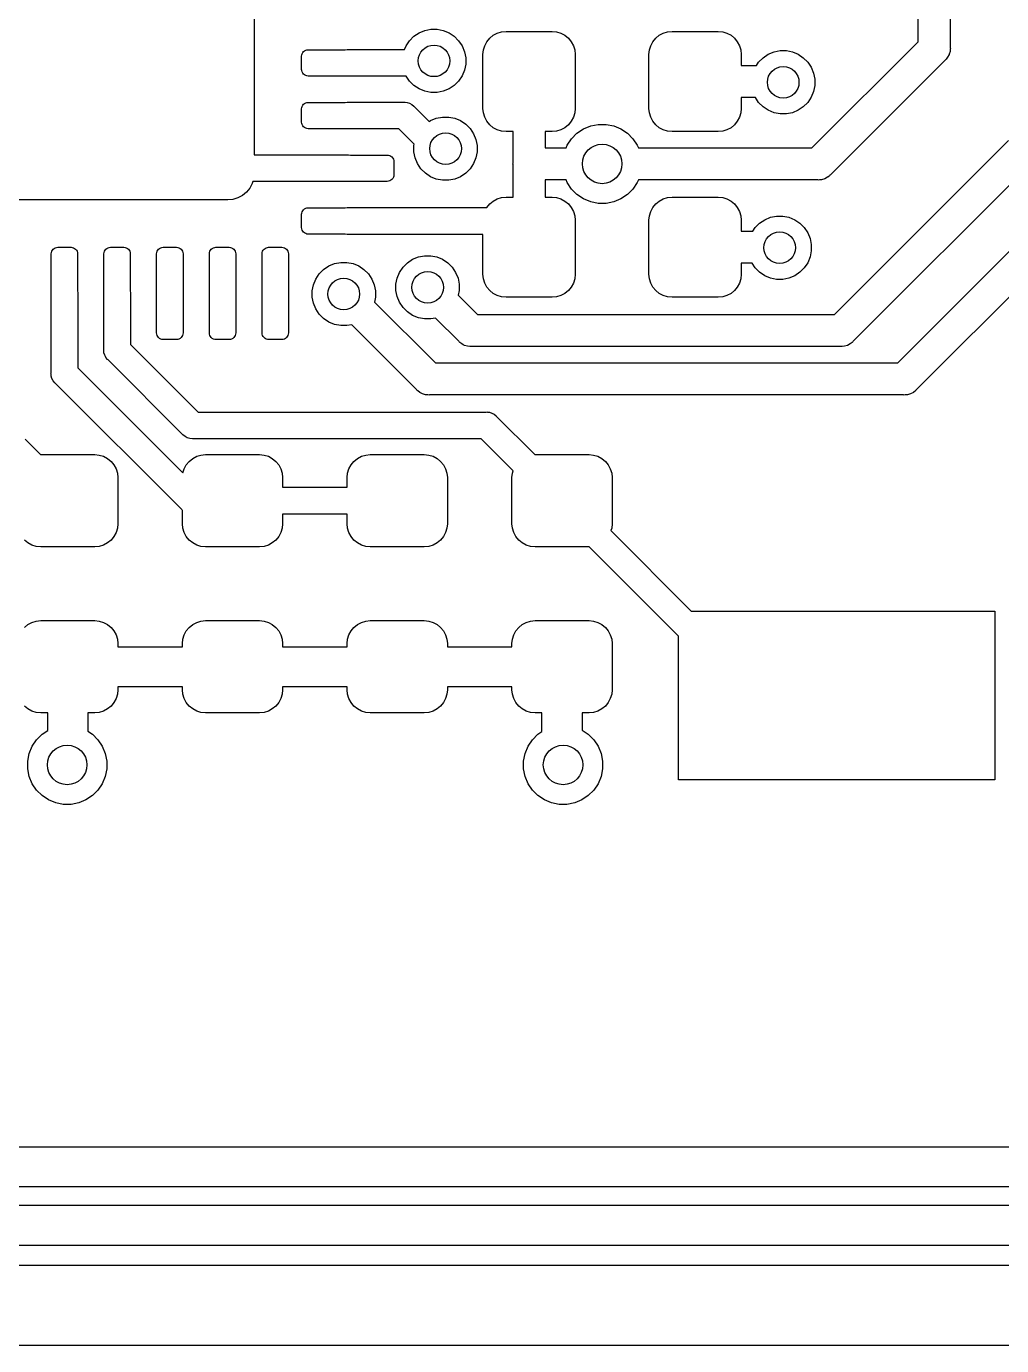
# Model space of a CAD drawing. Extents: x -66 to 211, y -177 to 13.
# Drawn here: x 95.83 to 105.08, y -130.33 to -117.81 of the extents above; entities that cross this region are included whole.
import ezdxf

# ---------------------------------------------------------------- set-up
doc = ezdxf.new("R2010")
doc.units = 0
doc.layers.add('BLACK', color=7, linetype='CONTINUOUS')

msp = doc.modelspace()

# ---------------------------------------------------------------- linework, layer by layer
at = {"layer": 'BLACK', "linetype": 'CONTINUOUS'}
for p, q in [((104.287, -117.956), (104.287, -114.086)), ((104.592, -114.086), (104.592, -118.011)), ((97.9887, -116.607), (97.9887, -119.03)), ((99.5038, -117.905), (99.5529, -117.873)), ((99.5529, -117.873), (99.6075, -117.85)), ((99.6075, -117.85), (99.6655, -117.838)), ((99.6655, -117.838), (99.7245, -117.838)), ((99.7245, -117.838), (99.7825, -117.85)), ((99.7825, -117.85), (99.8371, -117.873)), ((99.8371, -117.873), (99.8862, -117.905)), ((100.223, -117.923), (100.256, -117.895)), ((100.256, -117.895), (100.294, -117.875)), ((100.294, -117.875), (100.335, -117.863)), ((100.335, -117.863), (100.378, -117.859)), ((100.378, -117.859), (100.815, -117.859)), ((100.815, -117.859), (100.858, -117.863)), ((100.858, -117.863), (100.899, -117.875)), ((100.899, -117.875), (100.937, -117.895)), ((100.937, -117.895), (100.97, -117.923)), ((101.798, -117.923), (101.831, -117.895)), ((101.831, -117.895), (101.869, -117.875)), ((101.869, -117.875), (101.91, -117.863)), ((101.91, -117.863), (101.953, -117.859)), ((101.953, -117.859), (102.39, -117.859)), ((102.39, -117.859), (102.433, -117.863)), ((102.433, -117.863), (102.474, -117.875)), ((102.474, -117.875), (102.512, -117.895)), ((102.512, -117.895), (102.545, -117.923)), ((99.4153, -118.03), (99.4291, -117.996)), ((99.4291, -117.996), (99.462, -117.947)), ((99.462, -117.947), (99.5038, -117.905)), ((99.8862, -117.905), (99.928, -117.947)), ((99.928, -117.947), (99.9609, -117.996)), ((99.9609, -117.996), (99.9835, -118.051)), ((100.163, -118.035), (100.176, -117.994)), ((100.176, -117.994), (100.196, -117.956)), ((100.196, -117.956), (100.223, -117.923)), ((100.97, -117.923), (100.997, -117.956)), ((100.997, -117.956), (101.017, -117.994)), ((101.017, -117.994), (101.03, -118.035)), ((101.738, -118.035), (101.751, -117.994)), ((101.751, -117.994), (101.771, -117.956)), ((101.771, -117.956), (101.798, -117.923)), ((102.545, -117.923), (102.572, -117.956)), ((102.572, -117.956), (102.592, -117.994)), ((102.592, -117.994), (102.605, -118.035)), ((103.279, -118.963), (104.287, -117.956)), ((104.592, -118.011), (104.593, -118.019)), ((104.593, -118.019), (104.592, -118.026)), ((98.4387, -118.094), (98.4399, -118.082)), ((98.4387, -118.219), (98.4387, -118.094)), ((98.4399, -118.082), (98.4435, -118.07)), ((98.4435, -118.07), (98.4493, -118.06)), ((98.4493, -118.06), (98.457, -118.05)), ((98.457, -118.05), (98.4665, -118.042)), ((98.4665, -118.042), (98.4773, -118.037)), ((98.4773, -118.037), (98.489, -118.033)), ((98.489, -118.033), (98.5012, -118.032)), ((98.5012, -118.032), (98.8508, -118.032)), ((98.8508, -118.032), (98.8513, -118.032)), ((98.8513, -118.032), (98.87, -118.03)), ((98.87, -118.03), (99.4153, -118.03)), ((99.9835, -118.051), (99.995, -118.109)), ((99.995, -118.109), (99.995, -118.168)), ((100.159, -118.077), (100.163, -118.035)), ((100.159, -118.59), (100.159, -118.077)), ((101.03, -118.035), (101.034, -118.077)), ((101.034, -118.077), (101.034, -118.59)), ((101.734, -118.077), (101.738, -118.035)), ((101.734, -118.59), (101.734, -118.077)), ((102.605, -118.035), (102.609, -118.077)), ((102.609, -118.077), (102.609, -118.181)), ((102.753, -118.181), (102.774, -118.15)), ((102.774, -118.15), (102.816, -118.108)), ((102.816, -118.108), (102.865, -118.075)), ((102.865, -118.075), (102.92, -118.053)), ((102.92, -118.053), (102.978, -118.041)), ((102.978, -118.041), (103.037, -118.041)), ((103.037, -118.041), (103.095, -118.053)), ((103.095, -118.053), (103.149, -118.075)), ((103.149, -118.075), (103.198, -118.108)), ((103.198, -118.108), (103.24, -118.15)), ((103.24, -118.15), (103.273, -118.199)), ((104.542, -118.132), (103.455, -119.218)), ((104.548, -118.127), (104.542, -118.132)), ((104.553, -118.121), (104.548, -118.127)), ((104.567, -118.104), (104.553, -118.121)), ((104.553, -118.121), (104.553, -118.121)), ((104.581, -118.077), (104.567, -118.104)), ((104.582, -118.074), (104.581, -118.077)), ((104.59, -118.049), (104.582, -118.074)), ((104.592, -118.026), (104.59, -118.049)), ((104.592, -118.026), (104.592, -118.026)), ((98.4399, -118.231), (98.4387, -118.219)), ((98.4435, -118.243), (98.4399, -118.231)), ((98.4493, -118.254), (98.4435, -118.243)), ((98.457, -118.263), (98.4493, -118.254)), ((98.4665, -118.271), (98.457, -118.263)), ((98.4773, -118.277), (98.4665, -118.271)), ((99.9835, -118.226), (99.9609, -118.28)), ((99.995, -118.168), (99.9835, -118.226)), ((102.609, -118.181), (102.753, -118.181)), ((103.273, -118.199), (103.296, -118.254)), ((103.296, -118.254), (103.307, -118.312)), ((98.489, -118.281), (98.4773, -118.277)), ((98.5012, -118.282), (98.489, -118.281)), ((98.8508, -118.282), (98.5012, -118.282)), ((98.8513, -118.282), (98.8508, -118.282)), ((98.87, -118.284), (98.8513, -118.282)), ((99.4314, -118.284), (98.87, -118.284)), ((99.462, -118.33), (99.4314, -118.284)), ((99.5038, -118.371), (99.462, -118.33)), ((99.5529, -118.404), (99.5038, -118.371)), ((99.8862, -118.371), (99.8371, -118.404)), ((99.928, -118.33), (99.8862, -118.371)), ((99.9609, -118.28), (99.928, -118.33)), ((103.307, -118.371), (103.296, -118.429)), ((103.307, -118.312), (103.307, -118.371)), ((99.6075, -118.427), (99.5529, -118.404)), ((99.6655, -118.438), (99.6075, -118.427)), ((99.7245, -118.438), (99.6655, -118.438)), ((99.7825, -118.427), (99.7245, -118.438)), ((99.8371, -118.404), (99.7825, -118.427)), ((102.743, -118.486), (102.609, -118.486)), ((102.609, -118.486), (102.609, -118.59)), ((102.774, -118.532), (102.743, -118.486)), ((103.273, -118.483), (103.24, -118.532)), ((103.296, -118.429), (103.273, -118.483)), ((98.4387, -118.594), (98.4399, -118.582)), ((98.4387, -118.719), (98.4387, -118.594)), ((98.4399, -118.582), (98.4435, -118.57)), ((98.4435, -118.57), (98.4493, -118.56)), ((98.4493, -118.56), (98.457, -118.55)), ((98.457, -118.55), (98.4665, -118.542)), ((98.4665, -118.542), (98.4773, -118.537)), ((98.4773, -118.537), (98.489, -118.533)), ((98.489, -118.533), (98.5012, -118.532)), ((98.5012, -118.532), (98.8508, -118.532)), ((98.8508, -118.532), (98.8513, -118.532)), ((98.8513, -118.532), (98.87, -118.53)), ((98.87, -118.53), (99.4075, -118.53)), ((99.4075, -118.53), (99.4137, -118.529)), ((99.4137, -118.529), (99.42, -118.53)), ((99.42, -118.53), (99.4386, -118.532)), ((99.4386, -118.532), (99.4626, -118.539)), ((99.4626, -118.539), (99.4846, -118.551)), ((99.4846, -118.551), (99.504, -118.567)), ((99.504, -118.567), (99.5079, -118.571)), ((99.5079, -118.571), (99.6499, -118.713)), ((100.163, -118.632), (100.159, -118.59)), ((100.176, -118.673), (100.163, -118.632)), ((101.03, -118.632), (101.017, -118.673)), ((101.034, -118.59), (101.03, -118.632)), ((101.738, -118.632), (101.734, -118.59)), ((101.751, -118.673), (101.738, -118.632)), ((102.605, -118.632), (102.592, -118.673)), ((102.609, -118.59), (102.605, -118.632)), ((102.816, -118.574), (102.774, -118.532)), ((102.865, -118.607), (102.816, -118.574)), ((102.92, -118.63), (102.865, -118.607)), ((102.978, -118.641), (102.92, -118.63)), ((103.037, -118.641), (102.978, -118.641)), ((103.095, -118.63), (103.037, -118.641)), ((103.149, -118.607), (103.095, -118.63)), ((103.198, -118.574), (103.149, -118.607)), ((103.24, -118.532), (103.198, -118.574)), ((98.4399, -118.731), (98.4387, -118.719)), ((98.4435, -118.743), (98.4399, -118.731)), ((98.4493, -118.754), (98.4435, -118.743)), ((98.457, -118.763), (98.4493, -118.754)), ((98.4665, -118.771), (98.457, -118.763)), ((98.4773, -118.777), (98.4665, -118.771)), ((99.6499, -118.713), (99.6621, -118.705)), ((99.6621, -118.705), (99.7167, -118.683)), ((99.7167, -118.683), (99.7747, -118.671)), ((99.7747, -118.671), (99.8338, -118.671)), ((99.8338, -118.671), (99.8917, -118.683)), ((99.8917, -118.683), (99.9463, -118.705)), ((99.9463, -118.705), (99.9955, -118.738)), ((99.9955, -118.738), (100.037, -118.78)), ((100.196, -118.711), (100.176, -118.673)), ((100.223, -118.744), (100.196, -118.711)), ((100.256, -118.772), (100.223, -118.744)), ((100.294, -118.792), (100.256, -118.772)), ((100.937, -118.772), (100.899, -118.792)), ((100.97, -118.744), (100.937, -118.772)), ((100.997, -118.711), (100.97, -118.744)), ((101.017, -118.673), (100.997, -118.711)), ((101.112, -118.784), (101.181, -118.755)), ((101.181, -118.755), (101.253, -118.741)), ((101.253, -118.741), (101.327, -118.741)), ((101.327, -118.741), (101.4, -118.755)), ((101.4, -118.755), (101.468, -118.784)), ((101.771, -118.711), (101.751, -118.673)), ((101.798, -118.744), (101.771, -118.711)), ((101.831, -118.772), (101.798, -118.744)), ((101.869, -118.792), (101.831, -118.772)), ((102.512, -118.772), (102.474, -118.792)), ((102.545, -118.744), (102.512, -118.772)), ((102.572, -118.711), (102.545, -118.744)), ((102.592, -118.673), (102.572, -118.711)), ((98.489, -118.781), (98.4773, -118.777)), ((98.5012, -118.782), (98.489, -118.781)), ((98.8508, -118.782), (98.5012, -118.782)), ((98.8513, -118.782), (98.8508, -118.782)), ((98.87, -118.784), (98.8513, -118.782)), ((99.3611, -118.784), (98.87, -118.784)), ((99.5066, -118.929), (99.3611, -118.784)), ((100.037, -118.78), (100.07, -118.829)), ((100.07, -118.829), (100.093, -118.884)), ((100.093, -118.884), (100.104, -118.942)), ((100.335, -118.804), (100.294, -118.792)), ((100.378, -118.809), (100.335, -118.804)), ((100.444, -118.809), (100.378, -118.809)), ((100.444, -119.108), (100.444, -118.809)), ((100.815, -118.809), (100.749, -118.809)), ((100.749, -118.809), (100.749, -118.963)), ((100.858, -118.804), (100.815, -118.809)), ((100.899, -118.792), (100.858, -118.804)), ((100.958, -118.938), (100.999, -118.877)), ((100.999, -118.877), (101.051, -118.825)), ((101.051, -118.825), (101.112, -118.784)), ((101.468, -118.784), (101.529, -118.825)), ((101.529, -118.825), (101.581, -118.877)), ((101.581, -118.877), (101.622, -118.938)), ((101.91, -118.804), (101.869, -118.792)), ((101.953, -118.809), (101.91, -118.804)), ((102.39, -118.809), (101.953, -118.809)), ((102.433, -118.804), (102.39, -118.809)), ((102.474, -118.792), (102.433, -118.804)), ((103.495, -120.543), (105.143, -118.895)), ((99.5042, -118.942), (99.5066, -118.929)), ((99.5042, -119.001), (99.5042, -118.942)), ((99.5157, -119.059), (99.5042, -119.001)), ((100.104, -119.001), (100.093, -119.059)), ((100.104, -118.942), (100.104, -119.001)), ((100.749, -118.963), (100.947, -118.963)), ((100.947, -118.963), (100.958, -118.938)), ((101.622, -118.938), (101.633, -118.963)), ((101.633, -118.963), (103.279, -118.963)), ((97.9887, -119.03), (98.8825, -119.03)), ((98.8825, -119.03), (98.9011, -119.032)), ((98.9011, -119.032), (98.9016, -119.032)), ((98.9016, -119.032), (99.2512, -119.032)), ((99.2512, -119.032), (99.2634, -119.033)), ((99.2634, -119.033), (99.2751, -119.037)), ((99.2751, -119.037), (99.2859, -119.042)), ((99.2859, -119.042), (99.2954, -119.05)), ((99.2954, -119.05), (99.3032, -119.06)), ((99.3032, -119.06), (99.309, -119.07)), ((99.309, -119.07), (99.3125, -119.082)), ((99.3125, -119.082), (99.3137, -119.094)), ((99.3137, -119.094), (99.3137, -119.219)), ((99.5384, -119.113), (99.5157, -119.059)), ((99.5712, -119.162), (99.5384, -119.113)), ((100.07, -119.113), (100.037, -119.162)), ((100.093, -119.059), (100.07, -119.113)), ((100.443, -119.116), (100.444, -119.108)), ((100.444, -119.123), (100.443, -119.116)), ((100.444, -119.431), (100.444, -119.123)), ((105.398, -119.071), (103.671, -120.798)), ((99.2751, -119.277), (99.2634, -119.281)), ((99.2859, -119.271), (99.2751, -119.277)), ((99.2954, -119.263), (99.2859, -119.271)), ((99.3032, -119.254), (99.2954, -119.263)), ((99.309, -119.243), (99.3032, -119.254)), ((99.3125, -119.231), (99.309, -119.243)), ((99.3137, -119.219), (99.3125, -119.231)), ((99.613, -119.204), (99.5712, -119.162)), ((99.6621, -119.237), (99.613, -119.204)), ((99.7167, -119.26), (99.6621, -119.237)), ((99.7747, -119.271), (99.7167, -119.26)), ((99.8338, -119.271), (99.7747, -119.271)), ((99.8917, -119.26), (99.8338, -119.271)), ((99.9463, -119.237), (99.8917, -119.26)), ((99.9955, -119.204), (99.9463, -119.237)), ((100.037, -119.162), (99.9955, -119.204)), ((100.947, -119.268), (100.749, -119.268)), ((100.749, -119.268), (100.749, -119.431)), ((100.958, -119.293), (100.947, -119.268)), ((101.633, -119.268), (101.622, -119.293)), ((103.335, -119.268), (101.633, -119.268)), ((103.342, -119.269), (103.335, -119.268)), ((103.35, -119.268), (103.342, -119.269)), ((103.372, -119.266), (103.35, -119.268)), ((103.35, -119.268), (103.35, -119.268)), ((103.401, -119.257), (103.372, -119.266)), ((103.428, -119.243), (103.401, -119.257)), ((103.429, -119.242), (103.428, -119.243)), ((103.445, -119.229), (103.429, -119.242)), ((103.451, -119.224), (103.445, -119.229)), ((103.445, -119.229), (103.445, -119.229)), ((103.455, -119.218), (103.451, -119.224)), ((104.093, -121.003), (105.82, -119.276)), ((97.9155, -119.384), (97.8776, -119.415)), ((97.9466, -119.346), (97.9155, -119.384)), ((97.9697, -119.302), (97.9466, -119.346)), ((97.9754, -119.284), (97.9697, -119.302)), ((98.8825, -119.284), (97.9754, -119.284)), ((98.9011, -119.282), (98.8825, -119.284)), ((98.9016, -119.282), (98.9011, -119.282)), ((99.2512, -119.282), (98.9016, -119.282)), ((99.2634, -119.281), (99.2512, -119.282)), ((100.999, -119.355), (100.958, -119.293)), ((101.051, -119.407), (100.999, -119.355)), ((101.581, -119.355), (101.529, -119.407)), ((101.622, -119.293), (101.581, -119.355)), ((97.7387, -119.457), (95.1387, -119.457)), ((97.7875, -119.452), (97.7387, -119.457)), ((97.8344, -119.438), (97.7875, -119.452)), ((97.8776, -119.415), (97.8344, -119.438)), ((100.196, -119.528), (100.223, -119.495)), ((100.223, -119.495), (100.256, -119.468)), ((100.256, -119.468), (100.294, -119.447)), ((100.294, -119.447), (100.335, -119.435)), ((100.335, -119.435), (100.378, -119.431)), ((100.378, -119.431), (100.444, -119.431)), ((100.749, -119.431), (100.815, -119.431)), ((100.815, -119.431), (100.858, -119.435)), ((100.858, -119.435), (100.899, -119.447)), ((100.899, -119.447), (100.937, -119.468)), ((100.937, -119.468), (100.97, -119.495)), ((100.97, -119.495), (100.997, -119.528)), ((101.112, -119.448), (101.051, -119.407)), ((101.181, -119.476), (101.112, -119.448)), ((101.253, -119.491), (101.181, -119.476)), ((101.327, -119.491), (101.253, -119.491)), ((101.4, -119.476), (101.327, -119.491)), ((101.468, -119.448), (101.4, -119.476)), ((101.529, -119.407), (101.468, -119.448)), ((101.771, -119.528), (101.798, -119.495)), ((101.798, -119.495), (101.831, -119.468)), ((101.831, -119.468), (101.869, -119.447)), ((101.869, -119.447), (101.91, -119.435)), ((101.91, -119.435), (101.953, -119.431)), ((101.953, -119.431), (102.39, -119.431)), ((102.39, -119.431), (102.433, -119.435)), ((102.433, -119.435), (102.474, -119.447)), ((102.474, -119.447), (102.512, -119.468)), ((102.512, -119.468), (102.545, -119.495)), ((102.545, -119.495), (102.572, -119.528)), ((106.036, -119.492), (104.27, -121.258)), ((98.4387, -119.594), (98.4399, -119.582)), ((98.4387, -119.719), (98.4387, -119.594)), ((98.4399, -119.582), (98.4435, -119.57)), ((98.4435, -119.57), (98.4493, -119.56)), ((98.4493, -119.56), (98.457, -119.55)), ((98.457, -119.55), (98.4665, -119.542)), ((98.4665, -119.542), (98.4773, -119.537)), ((98.4773, -119.537), (98.489, -119.533)), ((98.489, -119.533), (98.5012, -119.532)), ((98.5012, -119.532), (98.8508, -119.532)), ((98.8508, -119.532), (98.8513, -119.532)), ((98.8513, -119.532), (98.87, -119.53)), ((98.87, -119.53), (100.195, -119.53)), ((100.195, -119.53), (100.196, -119.528)), ((100.997, -119.528), (101.017, -119.566)), ((101.017, -119.566), (101.03, -119.607)), ((101.03, -119.607), (101.034, -119.65)), ((101.034, -119.65), (101.034, -120.162)), ((101.734, -119.65), (101.738, -119.607)), ((101.734, -120.162), (101.734, -119.65)), ((101.738, -119.607), (101.751, -119.566)), ((101.751, -119.566), (101.771, -119.528)), ((102.572, -119.528), (102.592, -119.566)), ((102.592, -119.566), (102.605, -119.607)), ((102.605, -119.607), (102.609, -119.65)), ((102.609, -119.65), (102.609, -119.753)), ((102.783, -119.678), (102.832, -119.645)), ((102.832, -119.645), (102.887, -119.622)), ((102.887, -119.622), (102.945, -119.611)), ((102.945, -119.611), (103.004, -119.611)), ((103.004, -119.611), (103.062, -119.622)), ((103.062, -119.622), (103.116, -119.645)), ((103.116, -119.645), (103.165, -119.678)), ((98.4399, -119.731), (98.4387, -119.719)), ((98.4435, -119.743), (98.4399, -119.731)), ((98.4493, -119.754), (98.4435, -119.743)), ((98.457, -119.763), (98.4493, -119.754)), ((98.4665, -119.771), (98.457, -119.763)), ((98.4773, -119.777), (98.4665, -119.771)), ((98.489, -119.781), (98.4773, -119.777)), ((102.609, -119.753), (102.719, -119.753)), ((102.719, -119.753), (102.741, -119.72)), ((102.741, -119.72), (102.783, -119.678)), ((103.165, -119.678), (103.207, -119.72)), ((103.207, -119.72), (103.24, -119.769)), ((103.24, -119.769), (103.263, -119.823)), ((98.5012, -119.782), (98.489, -119.781)), ((98.8508, -119.782), (98.5012, -119.782)), ((98.8513, -119.782), (98.8508, -119.782)), ((98.87, -119.784), (98.8513, -119.782)), ((100.159, -119.784), (98.87, -119.784)), ((100.159, -120.162), (100.159, -119.784)), ((103.263, -119.823), (103.274, -119.881)), ((103.274, -119.881), (103.274, -119.94)), ((96.0637, -119.969), (96.0649, -119.957)), ((96.0637, -120.319), (96.0637, -119.969)), ((96.0649, -119.957), (96.0685, -119.945)), ((96.0685, -119.945), (96.0743, -119.935)), ((96.0743, -119.935), (96.082, -119.925)), ((96.082, -119.925), (96.0915, -119.917)), ((96.0915, -119.917), (96.1023, -119.912)), ((96.1023, -119.912), (96.114, -119.908)), ((96.114, -119.908), (96.1262, -119.907)), ((96.1262, -119.907), (96.2512, -119.907)), ((96.2512, -119.907), (96.2634, -119.908)), ((96.2634, -119.908), (96.2751, -119.912)), ((96.2751, -119.912), (96.2859, -119.917)), ((96.2859, -119.917), (96.2954, -119.925)), ((96.2954, -119.925), (96.3032, -119.935)), ((96.3032, -119.935), (96.309, -119.945)), ((96.309, -119.945), (96.3125, -119.957)), ((96.3125, -119.957), (96.3137, -119.969)), ((96.3137, -119.969), (96.3137, -120.319)), ((96.5637, -119.969), (96.5649, -119.957)), ((96.5637, -120.319), (96.5637, -119.969)), ((96.5649, -119.957), (96.5685, -119.945)), ((96.5685, -119.945), (96.5743, -119.935)), ((96.5743, -119.935), (96.582, -119.925)), ((96.582, -119.925), (96.5915, -119.917)), ((96.5915, -119.917), (96.6023, -119.912)), ((96.6023, -119.912), (96.614, -119.908)), ((96.614, -119.908), (96.6262, -119.907)), ((96.6262, -119.907), (96.7512, -119.907)), ((96.7512, -119.907), (96.7634, -119.908)), ((96.7634, -119.908), (96.7751, -119.912)), ((96.7751, -119.912), (96.7859, -119.917)), ((96.7859, -119.917), (96.7954, -119.925)), ((96.7954, -119.925), (96.8032, -119.935)), ((96.8032, -119.935), (96.809, -119.945)), ((96.809, -119.945), (96.8125, -119.957)), ((96.8125, -119.957), (96.8137, -119.969)), ((96.8137, -119.969), (96.8137, -120.319)), ((97.0637, -119.969), (97.0649, -119.957)), ((97.0637, -120.719), (97.0637, -119.969)), ((97.0649, -119.957), (97.0685, -119.945)), ((97.0685, -119.945), (97.0743, -119.935)), ((97.0743, -119.935), (97.082, -119.925)), ((97.082, -119.925), (97.0915, -119.917)), ((97.0915, -119.917), (97.1023, -119.912)), ((97.1023, -119.912), (97.114, -119.908)), ((97.114, -119.908), (97.1262, -119.907)), ((97.1262, -119.907), (97.2512, -119.907)), ((97.2512, -119.907), (97.2634, -119.908)), ((97.2634, -119.908), (97.2751, -119.912)), ((97.2751, -119.912), (97.2859, -119.917)), ((97.2859, -119.917), (97.2954, -119.925)), ((97.2954, -119.925), (97.3032, -119.935)), ((97.3032, -119.935), (97.309, -119.945)), ((97.309, -119.945), (97.3125, -119.957)), ((97.3125, -119.957), (97.3137, -119.969)), ((97.3137, -119.969), (97.3137, -120.719)), ((97.5637, -119.969), (97.5649, -119.957)), ((97.5637, -120.719), (97.5637, -119.969)), ((97.5649, -119.957), (97.5685, -119.945)), ((97.5685, -119.945), (97.5743, -119.935)), ((97.5743, -119.935), (97.582, -119.925)), ((97.582, -119.925), (97.5915, -119.917)), ((97.5915, -119.917), (97.6023, -119.912)), ((97.6023, -119.912), (97.614, -119.908)), ((97.614, -119.908), (97.6262, -119.907)), ((97.6262, -119.907), (97.7512, -119.907)), ((97.7512, -119.907), (97.7634, -119.908)), ((97.7634, -119.908), (97.7751, -119.912)), ((97.7751, -119.912), (97.7859, -119.917)), ((97.7859, -119.917), (97.7954, -119.925)), ((97.7954, -119.925), (97.8032, -119.935)), ((97.8032, -119.935), (97.809, -119.945)), ((97.809, -119.945), (97.8125, -119.957)), ((97.8125, -119.957), (97.8137, -119.969)), ((97.8137, -119.969), (97.8137, -120.719)), ((98.0637, -119.969), (98.0649, -119.957)), ((98.0637, -120.719), (98.0637, -119.969)), ((98.0649, -119.957), (98.0685, -119.945)), ((98.0685, -119.945), (98.0743, -119.935)), ((98.0743, -119.935), (98.082, -119.925)), ((98.082, -119.925), (98.0915, -119.917)), ((98.0915, -119.917), (98.1023, -119.912)), ((98.1023, -119.912), (98.114, -119.908)), ((98.114, -119.908), (98.1262, -119.907)), ((98.1262, -119.907), (98.2512, -119.907)), ((98.2512, -119.907), (98.2634, -119.908)), ((98.2634, -119.908), (98.2751, -119.912)), ((98.2751, -119.912), (98.2859, -119.917)), ((98.2859, -119.917), (98.2954, -119.925)), ((98.2954, -119.925), (98.3032, -119.935)), ((98.3032, -119.935), (98.309, -119.945)), ((98.309, -119.945), (98.3125, -119.957)), ((98.3125, -119.957), (98.3137, -119.969)), ((98.3137, -119.969), (98.3137, -120.719)), ((99.4428, -120.054), (99.4919, -120.021)), ((99.4919, -120.021), (99.5465, -119.998)), ((99.5465, -119.998), (99.6045, -119.987)), ((99.6045, -119.987), (99.6636, -119.987)), ((99.6636, -119.987), (99.7215, -119.998)), ((99.7215, -119.998), (99.7761, -120.021)), ((99.7761, -120.021), (99.8253, -120.054)), ((103.263, -119.998), (103.24, -120.053)), ((103.274, -119.94), (103.263, -119.998)), ((98.606, -120.159), (98.6478, -120.117)), ((98.6478, -120.117), (98.6969, -120.084)), ((98.6969, -120.084), (98.7515, -120.062)), ((98.7515, -120.062), (98.8095, -120.05)), ((98.8095, -120.05), (98.8686, -120.05)), ((98.8686, -120.05), (98.9265, -120.062)), ((98.9265, -120.062), (98.9811, -120.084)), ((98.9811, -120.084), (99.0303, -120.117)), ((99.0303, -120.117), (99.072, -120.159)), ((99.3456, -120.199), (99.3682, -120.145)), ((99.3682, -120.145), (99.401, -120.096)), ((99.401, -120.096), (99.4428, -120.054)), ((99.8253, -120.054), (99.8671, -120.096)), ((99.8671, -120.096), (99.8999, -120.145)), ((99.8999, -120.145), (99.9225, -120.199)), ((102.712, -120.058), (102.609, -120.058)), ((102.609, -120.058), (102.609, -120.162)), ((102.741, -120.102), (102.712, -120.058)), ((102.783, -120.144), (102.741, -120.102)), ((102.832, -120.177), (102.783, -120.144)), ((103.165, -120.144), (103.116, -120.177)), ((103.207, -120.102), (103.165, -120.144)), ((103.24, -120.053), (103.207, -120.102)), ((98.539, -120.321), (98.5505, -120.263)), ((98.5505, -120.263), (98.5732, -120.208)), ((98.5732, -120.208), (98.606, -120.159)), ((99.072, -120.159), (99.1049, -120.208)), ((99.1049, -120.208), (99.1275, -120.263)), ((99.1275, -120.263), (99.139, -120.321)), ((99.334, -120.257), (99.3456, -120.199)), ((99.334, -120.316), (99.334, -120.257)), ((99.9225, -120.199), (99.934, -120.257)), ((99.934, -120.257), (99.934, -120.316)), ((100.163, -120.205), (100.159, -120.162)), ((100.176, -120.246), (100.163, -120.205)), ((100.196, -120.284), (100.176, -120.246)), ((101.017, -120.246), (100.997, -120.284)), ((101.03, -120.205), (101.017, -120.246)), ((101.034, -120.162), (101.03, -120.205)), ((101.738, -120.205), (101.734, -120.162)), ((101.751, -120.246), (101.738, -120.205)), ((101.771, -120.284), (101.751, -120.246)), ((102.592, -120.246), (102.572, -120.284)), ((102.605, -120.205), (102.592, -120.246)), ((102.609, -120.162), (102.605, -120.205)), ((102.887, -120.199), (102.832, -120.177)), ((102.945, -120.211), (102.887, -120.199)), ((103.004, -120.211), (102.945, -120.211)), ((103.062, -120.199), (103.004, -120.211)), ((103.116, -120.177), (103.062, -120.199)), ((96.0617, -120.338), (96.0636, -120.319)), ((96.0617, -121.097), (96.0617, -120.338)), ((96.0636, -120.319), (96.0637, -120.319)), ((96.3137, -120.319), (96.3139, -120.319)), ((96.3139, -120.319), (96.3157, -120.338)), ((96.3157, -120.338), (96.3157, -121.051)), ((96.5617, -120.338), (96.5636, -120.319)), ((96.5617, -120.876), (96.5617, -120.338)), ((96.5636, -120.319), (96.5637, -120.319)), ((96.8137, -120.319), (96.8139, -120.319)), ((96.8139, -120.319), (96.8157, -120.338)), ((96.8157, -120.338), (96.8157, -120.829)), ((98.539, -120.38), (98.539, -120.321)), ((98.5505, -120.438), (98.539, -120.38)), ((99.139, -120.38), (99.1299, -120.426)), ((99.139, -120.321), (99.139, -120.38)), ((99.3456, -120.374), (99.334, -120.316)), ((99.3682, -120.429), (99.3456, -120.374)), ((99.934, -120.316), (99.9249, -120.362)), ((99.9249, -120.362), (100.106, -120.543)), ((100.223, -120.317), (100.196, -120.284)), ((100.256, -120.344), (100.223, -120.317)), ((100.294, -120.364), (100.256, -120.344)), ((100.335, -120.377), (100.294, -120.364)), ((100.378, -120.381), (100.335, -120.377)), ((100.815, -120.381), (100.378, -120.381)), ((100.858, -120.377), (100.815, -120.381)), ((100.899, -120.364), (100.858, -120.377)), ((100.937, -120.344), (100.899, -120.364)), ((100.97, -120.317), (100.937, -120.344)), ((100.997, -120.284), (100.97, -120.317)), ((101.798, -120.317), (101.771, -120.284)), ((101.831, -120.344), (101.798, -120.317)), ((101.869, -120.364), (101.831, -120.344)), ((101.91, -120.377), (101.869, -120.364)), ((101.953, -120.381), (101.91, -120.377)), ((102.39, -120.381), (101.953, -120.381)), ((102.433, -120.377), (102.39, -120.381)), ((102.474, -120.364), (102.433, -120.377)), ((102.512, -120.344), (102.474, -120.364)), ((102.545, -120.317), (102.512, -120.344)), ((102.572, -120.284), (102.545, -120.317)), ((98.5732, -120.492), (98.5505, -120.438)), ((98.606, -120.542), (98.5732, -120.492)), ((99.1299, -120.426), (99.7073, -121.003)), ((99.401, -120.478), (99.3682, -120.429)), ((99.4428, -120.52), (99.401, -120.478)), ((99.4919, -120.553), (99.4428, -120.52)), ((98.6478, -120.583), (98.606, -120.542)), ((98.6969, -120.616), (98.6478, -120.583)), ((98.7515, -120.639), (98.6969, -120.616)), ((98.8095, -120.65), (98.7515, -120.639)), ((98.8686, -120.65), (98.8095, -120.65)), ((98.9144, -120.641), (98.8686, -120.65)), ((99.5311, -121.258), (98.9144, -120.641)), ((99.5465, -120.575), (99.4919, -120.553)), ((99.6045, -120.587), (99.5465, -120.575)), ((99.6636, -120.587), (99.6045, -120.587)), ((99.7094, -120.578), (99.6636, -120.587)), ((99.9299, -120.798), (99.7094, -120.578)), ((100.106, -120.543), (103.495, -120.543)), ((97.0649, -120.731), (97.0637, -120.719)), ((97.0685, -120.743), (97.0649, -120.731)), ((97.0743, -120.754), (97.0685, -120.743)), ((97.082, -120.763), (97.0743, -120.754)), ((97.0915, -120.771), (97.082, -120.763)), ((97.1023, -120.777), (97.0915, -120.771)), ((97.114, -120.781), (97.1023, -120.777)), ((97.2751, -120.777), (97.2634, -120.781)), ((97.2859, -120.771), (97.2751, -120.777)), ((97.2954, -120.763), (97.2859, -120.771)), ((97.3032, -120.754), (97.2954, -120.763)), ((97.309, -120.743), (97.3032, -120.754)), ((97.3125, -120.731), (97.309, -120.743)), ((97.3137, -120.719), (97.3125, -120.731)), ((97.5649, -120.731), (97.5637, -120.719)), ((97.5685, -120.743), (97.5649, -120.731)), ((97.5743, -120.754), (97.5685, -120.743)), ((97.582, -120.763), (97.5743, -120.754)), ((97.5915, -120.771), (97.582, -120.763)), ((97.6023, -120.777), (97.5915, -120.771)), ((97.614, -120.781), (97.6023, -120.777)), ((97.7751, -120.777), (97.7634, -120.781)), ((97.7859, -120.771), (97.7751, -120.777)), ((97.7954, -120.763), (97.7859, -120.771)), ((97.8032, -120.754), (97.7954, -120.763)), ((97.809, -120.743), (97.8032, -120.754)), ((97.8125, -120.731), (97.809, -120.743)), ((97.8137, -120.719), (97.8125, -120.731)), ((98.0649, -120.731), (98.0637, -120.719)), ((98.0685, -120.743), (98.0649, -120.731)), ((98.0743, -120.754), (98.0685, -120.743)), ((98.082, -120.763), (98.0743, -120.754)), ((98.0915, -120.771), (98.082, -120.763)), ((98.1023, -120.777), (98.0915, -120.771)), ((98.114, -120.781), (98.1023, -120.777)), ((98.2751, -120.777), (98.2634, -120.781)), ((98.2859, -120.771), (98.2751, -120.777)), ((98.2954, -120.763), (98.2859, -120.771)), ((98.3032, -120.754), (98.2954, -120.763)), ((98.309, -120.743), (98.3032, -120.754)), ((98.3125, -120.731), (98.309, -120.743)), ((98.3137, -120.719), (98.3125, -120.731)), ((96.5611, -120.882), (96.5617, -120.876)), ((96.5636, -120.907), (96.5611, -120.882)), ((96.8157, -120.829), (97.4561, -121.47)), ((97.1262, -120.782), (97.114, -120.781)), ((97.2512, -120.782), (97.1262, -120.782)), ((97.2634, -120.781), (97.2512, -120.782)), ((97.6262, -120.782), (97.614, -120.781)), ((97.7512, -120.782), (97.6262, -120.782)), ((97.7634, -120.781), (97.7512, -120.782)), ((98.1262, -120.782), (98.114, -120.781)), ((98.2512, -120.782), (98.1262, -120.782)), ((98.2634, -120.781), (98.2512, -120.782)), ((99.9347, -120.804), (99.9299, -120.798)), ((99.9405, -120.809), (99.9347, -120.804)), ((99.9579, -120.823), (99.9405, -120.809)), ((99.9405, -120.809), (99.9405, -120.809)), ((99.9721, -120.831), (99.9579, -120.823)), ((99.9844, -120.837), (99.9721, -120.831)), ((100.013, -120.846), (99.9844, -120.837)), ((100.035, -120.848), (100.013, -120.846)), ((100.036, -120.848), (100.035, -120.848)), ((100.043, -120.849), (100.036, -120.848)), ((100.05, -120.848), (100.043, -120.849)), ((103.551, -120.848), (100.05, -120.848)), ((103.558, -120.849), (103.551, -120.848)), ((103.566, -120.848), (103.558, -120.849)), ((103.588, -120.846), (103.566, -120.848)), ((103.566, -120.848), (103.566, -120.848)), ((103.617, -120.837), (103.588, -120.846)), ((103.643, -120.823), (103.617, -120.837)), ((103.653, -120.815), (103.643, -120.823)), ((103.661, -120.809), (103.653, -120.815)), ((103.667, -120.804), (103.661, -120.809)), ((103.661, -120.809), (103.661, -120.809)), ((103.671, -120.798), (103.667, -120.804)), ((96.5708, -120.931), (96.5636, -120.907)), ((96.5782, -120.944), (96.5708, -120.931)), ((96.5826, -120.953), (96.5782, -120.944)), ((96.5985, -120.972), (96.5826, -120.953)), ((96.6033, -120.976), (96.5985, -120.972)), ((97.3093, -121.682), (96.6033, -120.976)), ((99.7073, -121.003), (104.093, -121.003)), ((96.0611, -121.103), (96.0617, -121.097)), ((96.0617, -121.11), (96.0611, -121.103)), ((96.0636, -121.128), (96.0617, -121.11)), ((96.0708, -121.152), (96.0636, -121.128)), ((96.0826, -121.174), (96.0708, -121.152)), ((96.3157, -121.051), (97.3129, -122.048)), ((96.0985, -121.194), (96.0826, -121.174)), ((96.1033, -121.198), (96.0985, -121.194)), ((97.3022, -122.396), (96.1033, -121.198)), ((99.5359, -121.264), (99.5311, -121.258)), ((99.5417, -121.269), (99.5359, -121.264)), ((99.5591, -121.283), (99.5417, -121.269)), ((99.5417, -121.269), (99.5417, -121.269)), ((104.265, -121.264), (104.242, -121.283)), ((104.27, -121.258), (104.265, -121.264)), ((99.5733, -121.29), (99.5591, -121.283)), ((99.5856, -121.297), (99.5733, -121.29)), ((99.6143, -121.306), (99.5856, -121.297)), ((99.6367, -121.308), (99.6143, -121.306)), ((99.6442, -121.309), (99.6367, -121.308)), ((99.6367, -121.308), (99.6367, -121.308)), ((99.6517, -121.308), (99.6442, -121.309)), ((104.149, -121.308), (99.6517, -121.308)), ((104.156, -121.309), (104.149, -121.308)), ((104.164, -121.308), (104.156, -121.309)), ((104.186, -121.306), (104.164, -121.308)), ((104.164, -121.308), (104.164, -121.308)), ((104.215, -121.297), (104.186, -121.306)), ((104.242, -121.283), (104.215, -121.297)), ((97.4561, -121.47), (100.188, -121.47)), ((100.188, -121.47), (100.195, -121.469)), ((100.195, -121.469), (100.201, -121.47)), ((100.201, -121.47), (100.22, -121.471)), ((100.22, -121.471), (100.243, -121.479)), ((100.243, -121.479), (100.266, -121.49)), ((100.266, -121.49), (100.285, -121.506)), ((100.285, -121.506), (100.289, -121.511)), ((100.289, -121.511), (100.651, -121.874)), ((95.8157, -121.727), (95.9625, -121.874)), ((97.3132, -121.687), (97.3093, -121.682)), ((97.3326, -121.703), (97.3132, -121.687)), ((97.3529, -121.714), (97.3326, -121.703)), ((97.3546, -121.714), (97.3529, -121.714)), ((97.3786, -121.722), (97.3546, -121.714)), ((97.4035, -121.724), (97.3786, -121.722)), ((97.4097, -121.724), (97.4035, -121.724)), ((100.142, -121.724), (97.4097, -121.724)), ((100.445, -122.027), (100.142, -121.724)), ((95.9625, -121.874), (95.964, -121.874)), ((95.964, -121.874), (96.4765, -121.874)), ((96.4765, -121.874), (96.5192, -121.878)), ((96.5192, -121.878), (96.5602, -121.89)), ((96.5602, -121.89), (96.5981, -121.91)), ((97.4054, -121.91), (97.4433, -121.89)), ((97.4433, -121.89), (97.4843, -121.878)), ((97.4843, -121.878), (97.527, -121.874)), ((97.527, -121.874), (98.0395, -121.874)), ((98.0395, -121.874), (98.0821, -121.878)), ((98.0821, -121.878), (98.1232, -121.89)), ((98.1232, -121.89), (98.161, -121.91)), ((98.9684, -121.91), (99.0062, -121.89)), ((99.0062, -121.89), (99.0472, -121.878)), ((99.0472, -121.878), (99.0899, -121.874)), ((99.0899, -121.874), (99.6024, -121.874)), ((99.6024, -121.874), (99.6451, -121.878)), ((99.6451, -121.878), (99.6861, -121.89)), ((99.6861, -121.89), (99.724, -121.91)), ((100.651, -121.874), (100.653, -121.874)), ((100.653, -121.874), (101.165, -121.874)), ((101.165, -121.874), (101.208, -121.878)), ((101.208, -121.878), (101.249, -121.89)), ((101.249, -121.89), (101.287, -121.91)), ((96.5981, -121.91), (96.6312, -121.938)), ((96.6312, -121.938), (96.6584, -121.971)), ((96.6584, -121.971), (96.6786, -122.009)), ((96.6786, -122.009), (96.6911, -122.05)), ((97.3129, -122.048), (97.3249, -122.009)), ((97.3249, -122.009), (97.3451, -121.971)), ((97.3451, -121.971), (97.3723, -121.938)), ((97.3723, -121.938), (97.4054, -121.91)), ((98.161, -121.91), (98.1942, -121.938)), ((98.1942, -121.938), (98.2214, -121.971)), ((98.2214, -121.971), (98.2416, -122.009)), ((98.2416, -122.009), (98.254, -122.05)), ((98.8754, -122.05), (98.8878, -122.009)), ((98.8878, -122.009), (98.908, -121.971)), ((98.908, -121.971), (98.9352, -121.938)), ((98.9352, -121.938), (98.9684, -121.91)), ((99.724, -121.91), (99.7571, -121.938)), ((99.7571, -121.938), (99.7843, -121.971)), ((99.7843, -121.971), (99.8045, -122.009)), ((99.8045, -122.009), (99.817, -122.05)), ((100.438, -122.05), (100.445, -122.027)), ((101.287, -121.91), (101.32, -121.938)), ((101.32, -121.938), (101.347, -121.971)), ((101.347, -121.971), (101.367, -122.009)), ((101.367, -122.009), (101.38, -122.05)), ((96.6911, -122.05), (96.6953, -122.092)), ((96.6953, -122.092), (96.6953, -122.53)), ((98.254, -122.05), (98.2582, -122.092)), ((98.2582, -122.092), (98.2582, -122.184)), ((98.8712, -122.092), (98.8754, -122.05)), ((98.8712, -122.184), (98.8712, -122.092)), ((99.817, -122.05), (99.8212, -122.092)), ((99.8212, -122.092), (99.8212, -122.53)), ((100.434, -122.092), (100.438, -122.05)), ((100.434, -122.53), (100.434, -122.092)), ((101.38, -122.05), (101.384, -122.092)), ((101.384, -122.092), (101.384, -122.53)), ((98.2582, -122.184), (98.8712, -122.184)), ((97.3062, -122.401), (97.3022, -122.396)), ((97.3082, -122.403), (97.3062, -122.401)), ((97.3082, -122.53), (97.3082, -122.403)), ((96.6953, -122.53), (96.6911, -122.572)), ((97.3124, -122.572), (97.3082, -122.53)), ((98.2582, -122.53), (98.254, -122.572)), ((98.8712, -122.438), (98.2582, -122.438)), ((98.2582, -122.438), (98.2582, -122.53)), ((98.8712, -122.53), (98.8712, -122.438)), ((98.8754, -122.572), (98.8712, -122.53)), ((99.8212, -122.53), (99.817, -122.572)), ((100.438, -122.572), (100.434, -122.53)), ((101.384, -122.53), (101.38, -122.572)), ((96.6584, -122.651), (96.6312, -122.684)), ((96.6786, -122.614), (96.6584, -122.651)), ((96.6911, -122.572), (96.6786, -122.614)), ((97.3249, -122.614), (97.3124, -122.572)), ((97.3451, -122.651), (97.3249, -122.614)), ((97.3723, -122.684), (97.3451, -122.651)), ((98.2214, -122.651), (98.1942, -122.684)), ((98.2416, -122.614), (98.2214, -122.651)), ((98.254, -122.572), (98.2416, -122.614)), ((98.8878, -122.614), (98.8754, -122.572)), ((98.908, -122.651), (98.8878, -122.614)), ((98.9352, -122.684), (98.908, -122.651)), ((99.7843, -122.651), (99.7571, -122.684)), ((99.8045, -122.614), (99.7843, -122.651)), ((99.817, -122.572), (99.8045, -122.614)), ((100.451, -122.614), (100.438, -122.572)), ((100.471, -122.651), (100.451, -122.614)), ((100.498, -122.684), (100.471, -122.651)), ((101.38, -122.572), (101.373, -122.595)), ((101.373, -122.595), (102.135, -123.358)), ((95.8425, -122.712), (95.8093, -122.684)), ((95.8803, -122.732), (95.8425, -122.712)), ((95.9214, -122.744), (95.8803, -122.732)), ((95.964, -122.749), (95.9214, -122.744)), ((96.4765, -122.749), (95.964, -122.749)), ((96.5192, -122.744), (96.4765, -122.749)), ((96.5602, -122.732), (96.5192, -122.744)), ((96.5981, -122.712), (96.5602, -122.732)), ((96.6312, -122.684), (96.5981, -122.712)), ((97.4054, -122.712), (97.3723, -122.684)), ((97.4433, -122.732), (97.4054, -122.712)), ((97.4843, -122.744), (97.4433, -122.732)), ((97.527, -122.749), (97.4843, -122.744)), ((98.0395, -122.749), (97.527, -122.749)), ((98.0821, -122.744), (98.0395, -122.749)), ((98.1232, -122.732), (98.0821, -122.744)), ((98.161, -122.712), (98.1232, -122.732)), ((98.1942, -122.684), (98.161, -122.712)), ((98.9684, -122.712), (98.9352, -122.684)), ((99.0062, -122.732), (98.9684, -122.712)), ((99.0472, -122.744), (99.0062, -122.732)), ((99.0899, -122.749), (99.0472, -122.744)), ((99.6024, -122.749), (99.0899, -122.749)), ((99.6451, -122.744), (99.6024, -122.749)), ((99.6861, -122.732), (99.6451, -122.744)), ((99.724, -122.712), (99.6861, -122.732)), ((99.7571, -122.684), (99.724, -122.712)), ((100.531, -122.712), (100.498, -122.684)), ((100.569, -122.732), (100.531, -122.712)), ((100.61, -122.744), (100.569, -122.732)), ((100.653, -122.749), (100.61, -122.744)), ((101.165, -122.749), (100.653, -122.749)), ((101.167, -122.748), (101.165, -122.749)), ((102.015, -123.596), (101.167, -122.748)), ((102.135, -123.358), (105.015, -123.358)), ((105.015, -123.358), (105.015, -124.958)), ((95.8093, -123.513), (95.8425, -123.485)), ((95.8425, -123.485), (95.8803, -123.465)), ((95.8803, -123.465), (95.9214, -123.453)), ((95.9214, -123.453), (95.964, -123.449)), ((95.964, -123.449), (96.4765, -123.449)), ((96.4765, -123.449), (96.5192, -123.453)), ((96.5192, -123.453), (96.5602, -123.465)), ((96.5602, -123.465), (96.5981, -123.485)), ((96.5981, -123.485), (96.6312, -123.513)), ((96.6312, -123.513), (96.6584, -123.546)), ((97.3451, -123.546), (97.3723, -123.513)), ((97.3723, -123.513), (97.4054, -123.485)), ((97.4054, -123.485), (97.4433, -123.465)), ((97.4433, -123.465), (97.4843, -123.453)), ((97.4843, -123.453), (97.527, -123.449)), ((97.527, -123.449), (98.0395, -123.449)), ((98.0395, -123.449), (98.0821, -123.453)), ((98.0821, -123.453), (98.1232, -123.465)), ((98.1232, -123.465), (98.161, -123.485)), ((98.161, -123.485), (98.1942, -123.513)), ((98.1942, -123.513), (98.2214, -123.546)), ((98.908, -123.546), (98.9352, -123.513)), ((98.9352, -123.513), (98.9684, -123.485)), ((98.9684, -123.485), (99.0062, -123.465)), ((99.0062, -123.465), (99.0472, -123.453)), ((99.0472, -123.453), (99.0899, -123.449)), ((99.0899, -123.449), (99.6024, -123.449)), ((99.6024, -123.449), (99.6451, -123.453)), ((99.6451, -123.453), (99.6861, -123.465)), ((99.6861, -123.465), (99.724, -123.485)), ((99.724, -123.485), (99.7571, -123.513)), ((99.7571, -123.513), (99.7843, -123.546)), ((100.471, -123.546), (100.498, -123.513)), ((100.498, -123.513), (100.531, -123.485)), ((100.531, -123.485), (100.569, -123.465)), ((100.569, -123.465), (100.61, -123.453)), ((100.61, -123.453), (100.653, -123.449)), ((100.653, -123.449), (101.165, -123.449)), ((101.165, -123.449), (101.208, -123.453)), ((101.208, -123.453), (101.249, -123.465)), ((101.249, -123.465), (101.287, -123.485)), ((101.287, -123.485), (101.32, -123.513)), ((101.32, -123.513), (101.347, -123.546)), ((96.6584, -123.546), (96.6786, -123.584)), ((96.6786, -123.584), (96.6911, -123.625)), ((96.6911, -123.625), (96.6953, -123.667)), ((97.3082, -123.667), (97.3124, -123.625)), ((97.3124, -123.625), (97.3249, -123.584)), ((97.3249, -123.584), (97.3451, -123.546)), ((98.2214, -123.546), (98.2416, -123.584)), ((98.2416, -123.584), (98.254, -123.625)), ((98.254, -123.625), (98.2582, -123.667)), ((98.8712, -123.667), (98.8754, -123.625)), ((98.8754, -123.625), (98.8878, -123.584)), ((98.8878, -123.584), (98.908, -123.546)), ((99.7843, -123.546), (99.8045, -123.584)), ((99.8045, -123.584), (99.817, -123.625)), ((99.817, -123.625), (99.8212, -123.667)), ((100.434, -123.667), (100.438, -123.625)), ((100.438, -123.625), (100.451, -123.584)), ((100.451, -123.584), (100.471, -123.546)), ((101.347, -123.546), (101.367, -123.584)), ((101.367, -123.584), (101.38, -123.625)), ((101.38, -123.625), (101.384, -123.667)), ((102.015, -124.958), (102.015, -123.596)), ((96.6953, -123.667), (96.6953, -123.696)), ((96.6953, -123.696), (97.3082, -123.696)), ((97.3082, -123.696), (97.3082, -123.667)), ((98.2582, -123.667), (98.2582, -123.696)), ((98.2582, -123.696), (98.8712, -123.696)), ((98.8712, -123.696), (98.8712, -123.667)), ((99.8212, -123.667), (99.8212, -123.696)), ((99.8212, -123.696), (100.434, -123.696)), ((100.434, -123.696), (100.434, -123.667)), ((101.384, -123.667), (101.384, -124.105)), ((96.6911, -124.147), (96.6786, -124.189)), ((96.6953, -124.105), (96.6911, -124.147)), ((97.3082, -124.077), (96.6953, -124.077)), ((96.6953, -124.077), (96.6953, -124.105)), ((97.3082, -124.105), (97.3082, -124.077)), ((97.3124, -124.147), (97.3082, -124.105)), ((97.3249, -124.189), (97.3124, -124.147)), ((98.254, -124.147), (98.2416, -124.189)), ((98.2582, -124.105), (98.254, -124.147)), ((98.8712, -124.077), (98.2582, -124.077)), ((98.2582, -124.077), (98.2582, -124.105)), ((98.8712, -124.105), (98.8712, -124.077)), ((98.8754, -124.147), (98.8712, -124.105)), ((98.8878, -124.189), (98.8754, -124.147)), ((99.817, -124.147), (99.8045, -124.189)), ((99.8212, -124.105), (99.817, -124.147)), ((100.434, -124.077), (99.8212, -124.077)), ((99.8212, -124.077), (99.8212, -124.105)), ((100.434, -124.105), (100.434, -124.077)), ((100.438, -124.147), (100.434, -124.105)), ((100.451, -124.189), (100.438, -124.147)), ((101.38, -124.147), (101.367, -124.189)), ((101.384, -124.105), (101.38, -124.147)), ((95.8425, -124.287), (95.8093, -124.259)), ((96.6312, -124.259), (96.5981, -124.287)), ((96.6584, -124.226), (96.6312, -124.259)), ((96.6786, -124.189), (96.6584, -124.226)), ((97.3451, -124.226), (97.3249, -124.189)), ((97.3723, -124.259), (97.3451, -124.226)), ((97.4054, -124.287), (97.3723, -124.259)), ((98.1942, -124.259), (98.161, -124.287)), ((98.2214, -124.226), (98.1942, -124.259)), ((98.2416, -124.189), (98.2214, -124.226)), ((98.908, -124.226), (98.8878, -124.189)), ((98.9352, -124.259), (98.908, -124.226)), ((98.9684, -124.287), (98.9352, -124.259)), ((99.7571, -124.259), (99.724, -124.287)), ((99.7843, -124.226), (99.7571, -124.259)), ((99.8045, -124.189), (99.7843, -124.226)), ((100.471, -124.226), (100.451, -124.189)), ((100.498, -124.259), (100.471, -124.226)), ((100.531, -124.287), (100.498, -124.259)), ((101.32, -124.259), (101.287, -124.287)), ((101.347, -124.226), (101.32, -124.259)), ((101.367, -124.189), (101.347, -124.226)), ((95.8803, -124.307), (95.8425, -124.287)), ((95.9214, -124.319), (95.8803, -124.307)), ((95.964, -124.324), (95.9214, -124.319)), ((96.0298, -124.324), (95.964, -124.324)), ((96.0298, -124.491), (96.0298, -124.324)), ((96.4765, -124.324), (96.4108, -124.324)), ((96.4108, -124.324), (96.4108, -124.498)), ((96.5192, -124.319), (96.4765, -124.324)), ((96.5602, -124.307), (96.5192, -124.319)), ((96.5981, -124.287), (96.5602, -124.307)), ((97.4433, -124.307), (97.4054, -124.287)), ((97.4843, -124.319), (97.4433, -124.307)), ((97.527, -124.324), (97.4843, -124.319)), ((98.0395, -124.324), (97.527, -124.324)), ((98.0821, -124.319), (98.0395, -124.324)), ((98.1232, -124.307), (98.0821, -124.319)), ((98.161, -124.287), (98.1232, -124.307)), ((99.0062, -124.307), (98.9684, -124.287)), ((99.0472, -124.319), (99.0062, -124.307)), ((99.0899, -124.324), (99.0472, -124.319)), ((99.6024, -124.324), (99.0899, -124.324)), ((99.6451, -124.319), (99.6024, -124.324)), ((99.6861, -124.307), (99.6451, -124.319)), ((99.724, -124.287), (99.6861, -124.307)), ((100.569, -124.307), (100.531, -124.287)), ((100.61, -124.319), (100.569, -124.307)), ((100.653, -124.324), (100.61, -124.319)), ((100.719, -124.324), (100.653, -124.324)), ((100.719, -124.501), (100.719, -124.324)), ((101.165, -124.324), (101.1, -124.324)), ((101.1, -124.324), (101.1, -124.488)), ((101.208, -124.319), (101.165, -124.324)), ((101.249, -124.307), (101.208, -124.319)), ((101.287, -124.287), (101.249, -124.307)), ((95.9239, -124.579), (95.9762, -124.527)), ((95.9762, -124.527), (96.0298, -124.491)), ((96.4108, -124.498), (96.4542, -124.527)), ((96.4542, -124.527), (96.5065, -124.579)), ((100.628, -124.579), (100.68, -124.527)), ((100.68, -124.527), (100.719, -124.501)), ((101.1, -124.488), (101.158, -124.527)), ((101.158, -124.527), (101.211, -124.579)), ((95.8546, -124.709), (95.8829, -124.641)), ((95.8829, -124.641), (95.9239, -124.579)), ((96.5065, -124.579), (96.5475, -124.641)), ((96.5475, -124.641), (96.5758, -124.709)), ((100.559, -124.709), (100.587, -124.641)), ((100.587, -124.641), (100.628, -124.579)), ((101.211, -124.579), (101.252, -124.641)), ((101.252, -124.641), (101.28, -124.709)), ((95.8402, -124.781), (95.8546, -124.709)), ((95.8402, -124.855), (95.8402, -124.781)), ((96.5758, -124.709), (96.5902, -124.781)), ((96.5902, -124.781), (96.5902, -124.855)), ((100.544, -124.781), (100.559, -124.709)), ((100.544, -124.855), (100.544, -124.781)), ((101.28, -124.709), (101.294, -124.781)), ((101.294, -124.781), (101.294, -124.855)), ((95.8546, -124.928), (95.8402, -124.855)), ((96.5902, -124.855), (96.5758, -124.928)), ((100.559, -124.928), (100.544, -124.855)), ((101.294, -124.855), (101.28, -124.928)), ((95.8829, -124.996), (95.8546, -124.928)), ((95.9239, -125.057), (95.8829, -124.996)), ((96.5475, -124.996), (96.5065, -125.057)), ((96.5758, -124.928), (96.5475, -124.996)), ((100.587, -124.996), (100.559, -124.928)), ((100.628, -125.057), (100.587, -124.996)), ((101.252, -124.996), (101.211, -125.057)), ((101.28, -124.928), (101.252, -124.996)), ((105.015, -124.958), (102.015, -124.958)), ((95.9762, -125.109), (95.9239, -125.057)), ((96.0376, -125.15), (95.9762, -125.109)), ((96.1058, -125.179), (96.0376, -125.15)), ((96.3928, -125.15), (96.3246, -125.179)), ((96.4542, -125.109), (96.3928, -125.15)), ((96.5065, -125.057), (96.4542, -125.109)), ((100.68, -125.109), (100.628, -125.057)), ((100.742, -125.15), (100.68, -125.109)), ((100.81, -125.179), (100.742, -125.15)), ((101.097, -125.15), (101.029, -125.179)), ((101.158, -125.109), (101.097, -125.15)), ((101.211, -125.057), (101.158, -125.109)), ((96.1783, -125.193), (96.1058, -125.179)), ((96.2521, -125.193), (96.1783, -125.193)), ((96.3246, -125.179), (96.2521, -125.193)), ((100.882, -125.193), (100.81, -125.179)), ((100.956, -125.193), (100.882, -125.193)), ((101.029, -125.179), (100.956, -125.193)), ((-2.52713, -128.44), (136.538, -128.44)), ((136.607, -128.821), (-2.5967, -128.821)), ((-2.84717, -128.996), (136.814, -128.996)), ((136.884, -129.377), (-2.91674, -129.377)), ((-3.101, -129.565), (147.02, -129.565)), ((125.303, -130.327), (58.9966, -130.327))]:
    msp.add_line(p, q, dxfattribs=at)
at = {"layer": 'BLACK'}
for centre, radius in [((99.695, -118.138), 0.15), ((103.007, -118.341), 0.15), ((99.8042, -118.971), 0.15), ((101.29, -119.116), 0.1875), ((102.974, -119.911), 0.15), ((99.634, -120.287), 0.15), ((98.839, -120.35), 0.15), ((96.2152, -124.818), 0.1875), ((100.919, -124.818), 0.1875)]:
    msp.add_circle(centre, radius, dxfattribs=at)

doc.saveas('drawing.dxf')
